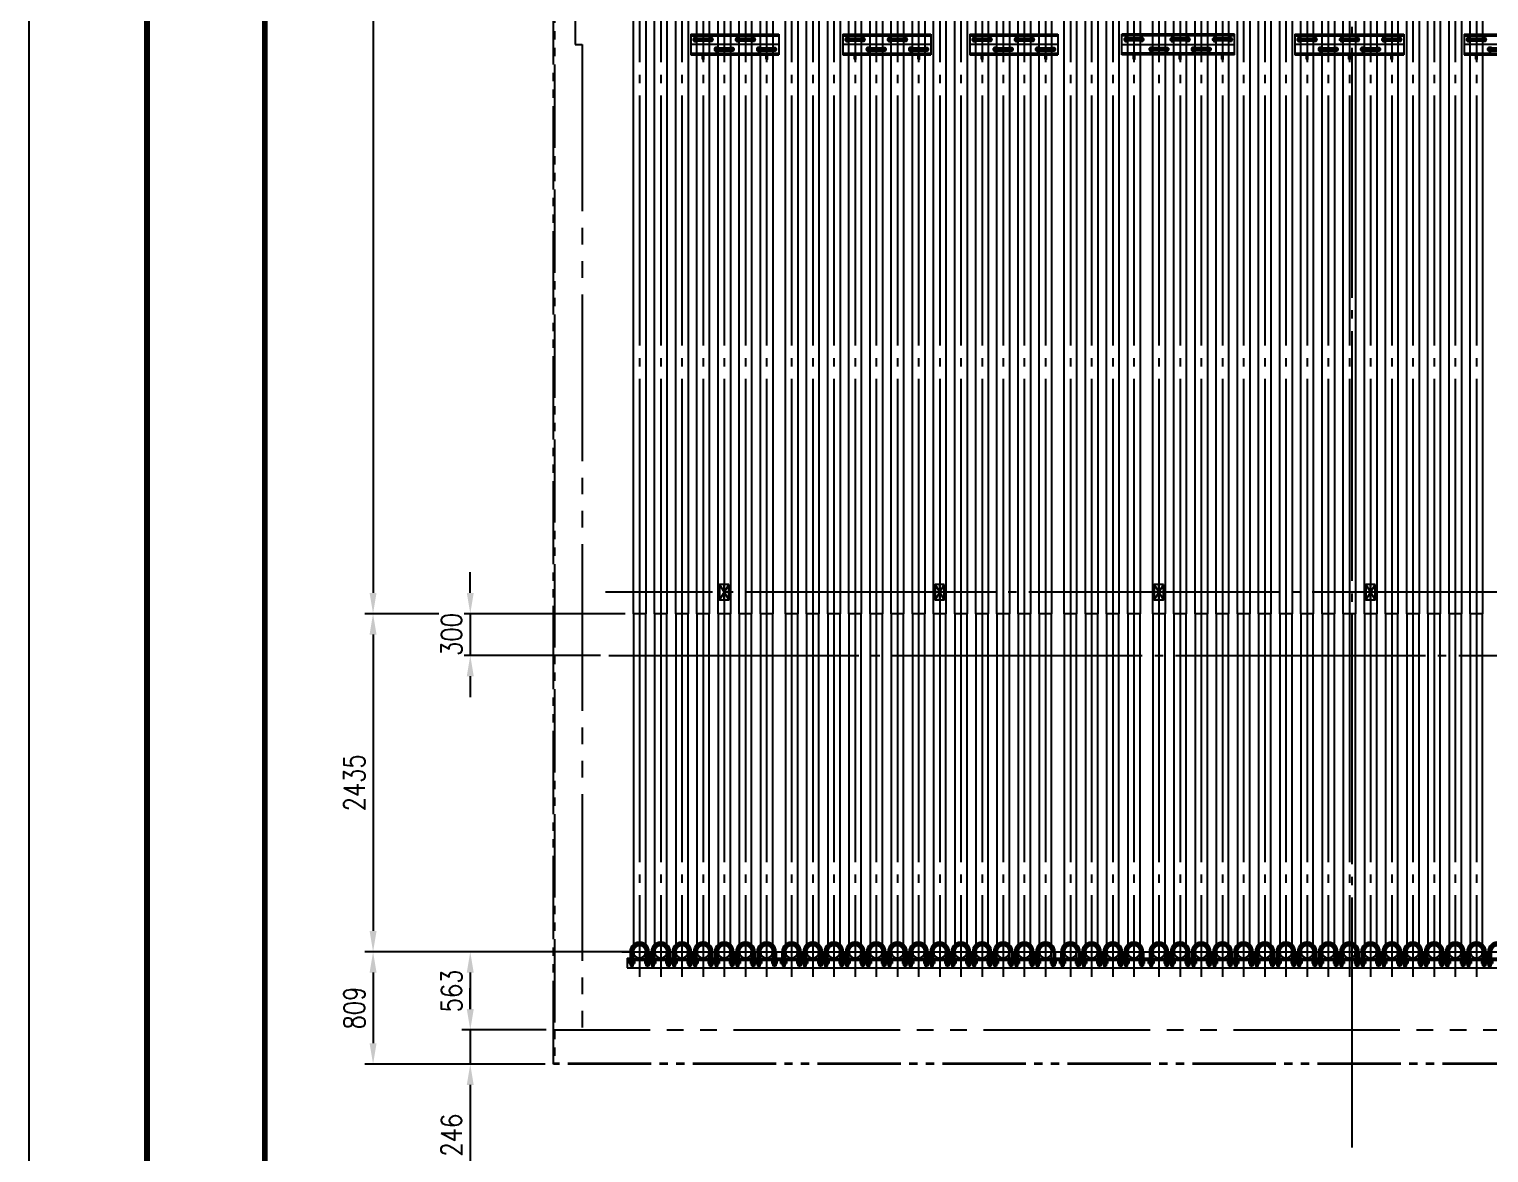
# Model space of a CAD drawing. Header units: millimetres. Extents: x 0 to 91981, y -132907 to 77676.
# Drawn here: x 1591 to 12104, y 45384 to 53477 of the extents above; entities that cross this region are included whole.
import ezdxf

# ---------------------------------------------------------------- set-up
doc = ezdxf.new("R2010")
doc.units = ezdxf.units.MM
doc.header["$LTSCALE"] = 60
for name, pattern in [('JNK-CENTER', [34, 30, -1.5, 1, -1.5]), ('JNK-HIDDEN', [3, 2, -1]), ('JNK-PHANTOM', [15, 10, -1, 1, -1, 1, -1]), ('PHA', [30, 20, -2, 2, -2, 2, -2])]:
    doc.linetypes.add(name, pattern=pattern)
for name, color, linetype in [('CEN-R', 1, 'JNK-CENTER'), ('CON-G', 3, 'Continuous'), ('CON-W', 7, 'Continuous'), ('Dim-W', 7, 'Continuous'), ('HID-Y', 2, 'JNK-HIDDEN'), ('PAN-W', 6, 'PHA'), ('PHA-M', 6, 'JNK-PHANTOM')]:
    doc.layers.add(name, color=color, linetype=linetype)
doc.layers.add('CONT-G', color=3, linetype='Continuous', lineweight=25)
doc.styles.add('SIMPLEX', font='simplex.shx', dxfattribs={"width": 0.8})
doc.dimstyles.new('DIM60', dxfattribs={"dimscale": 60, "dimtxt": 2.5, "dimasz": 2.5, "dimexe": 1, "dimexo": 1, "dimgap": 1, "dimtad": 1, "dimdsep": 46, "dimtxsty": 'SIMPLEX', "dimcen": 0, "dimclrd": 256, "dimclre": 256, "dimclrt": 2, "dimadec": 1, "dimazin": 2, "dimtfac": 1, "dimtix": 1, "dimtmove": 2, "dimatfit": 2, "dimfxl": 1, "dimarcsym": 1})

# ---------------------------------------------------------------- blocks, each defined once
blk = doc.blocks.new('*D1001')
at = {"layer": 'DEFPOINTS', "color": 0, "transparency": 16777216}
for p in [(5988, 46832), (4068, 46023), (5368, 46023)]:
    blk.add_point(p, dxfattribs=at)
at = {"layer": 'Dim-W', "linetype": 'ByBlock', "lineweight": -2, "transparency": 16777216}
for p, q in [((5928, 46832), (4008, 46832)), ((4068, 46682), (4068, 46173)), ((5308, 46023), (4008, 46023))]:
    blk.add_line(p, q, dxfattribs=at)
at = {"layer": 'Dim-W', "transparency": 16777216}
for points in [[(4043, 46682), (4093, 46682), (4068, 46832)], [(4043, 46173), (4093, 46173), (4068, 46023)]]:
    blk.add_solid(points, dxfattribs=at)
at = {"layer": 'Dim-W', "color": 2, "transparency": 16777216, "insert": (3933, 46427), "char_height": 150, "attachment_point": 5, "rotation": 90, "style": 'SIMPLEX'}
blk.add_mtext('809', dxfattribs=at)
blk = doc.blocks.new('*D1015')
at = {"layer": 'DEFPOINTS', "color": 0, "transparency": 16777216}
for p in [(5943, 59118), (4068, 49267), (5943, 49267)]:
    blk.add_point(p, dxfattribs=at)
at = {"layer": 'Dim-W', "linetype": 'ByBlock', "lineweight": -2, "transparency": 16777216}
for p, q in [((5883, 59118), (4008, 59118)), ((4068, 58968), (4068, 49417)), ((5883, 49267), (4008, 49267))]:
    blk.add_line(p, q, dxfattribs=at)
at = {"layer": 'Dim-W', "transparency": 16777216}
for points in [[(4043, 58968), (4093, 58968), (4068, 59118)], [(4043, 49417), (4093, 49417), (4068, 49267)]]:
    blk.add_solid(points, dxfattribs=at)
at = {"layer": 'Dim-W', "color": 2, "transparency": 16777216, "insert": (3933, 54192), "char_height": 150, "attachment_point": 5, "rotation": 90, "style": 'SIMPLEX'}
blk.add_mtext('9851.3', dxfattribs=at)
blk = doc.blocks.new('*D1016')
at = {"layer": 'DEFPOINTS', "color": 0, "transparency": 16777216}
for p in [(5943, 49267), (4068, 46832), (5988, 46832)]:
    blk.add_point(p, dxfattribs=at)
at = {"layer": 'Dim-W', "linetype": 'ByBlock', "lineweight": -2, "transparency": 16777216}
for p, q in [((5883, 49267), (4008, 49267)), ((4068, 49117), (4068, 46982)), ((5928, 46832), (4008, 46832))]:
    blk.add_line(p, q, dxfattribs=at)
at = {"layer": 'Dim-W', "transparency": 16777216}
for points in [[(4043, 49117), (4093, 49117), (4068, 49267)], [(4043, 46982), (4093, 46982), (4068, 46832)]]:
    blk.add_solid(points, dxfattribs=at)
at = {"layer": 'Dim-W', "color": 2, "transparency": 16777216, "insert": (3933, 48049), "char_height": 150, "attachment_point": 5, "rotation": 90, "style": 'SIMPLEX'}
blk.add_mtext('2435', dxfattribs=at)
blk = doc.blocks.new('*D1017')
at = {"layer": 'DEFPOINTS', "color": 0, "transparency": 16777216}
for p in [(5988, 46832), (4768, 46269), (5374, 46269)]:
    blk.add_point(p, dxfattribs=at)
at = {"layer": 'Dim-W', "linetype": 'ByBlock', "lineweight": -2, "transparency": 16777216}
for p, q in [((5928, 46832), (4708, 46832)), ((4768, 46682), (4768, 46419)), ((5314, 46269), (4708, 46269))]:
    blk.add_line(p, q, dxfattribs=at)
at = {"layer": 'Dim-W', "transparency": 16777216}
for points in [[(4743, 46682), (4793, 46682), (4768, 46832)], [(4743, 46419), (4793, 46419), (4768, 46269)]]:
    blk.add_solid(points, dxfattribs=at)
at = {"layer": 'Dim-W', "color": 2, "transparency": 16777216, "insert": (4633, 46550), "char_height": 150, "attachment_point": 5, "rotation": 90, "style": 'SIMPLEX'}
blk.add_mtext('563', dxfattribs=at)
blk = doc.blocks.new('D1')
at = {"layer": 'CEN-R'}
for p, q in [((76293.9, 2179.2), (76505.3, 2179.2)), ((76353.1, 2179.2), (76353.1, 2087.1)), ((76446.1, 2179.2), (76446.1, 2087.1))]:
    blk.add_line(p, q, dxfattribs=at)
blk.add_arc((76399.6, 2179.2), 46.5, 0, 180, dxfattribs=at)
at = {"layer": 'CON-G'}
for p, q in [((76343.1, 2179.2), (76343.1, 2142.7)), ((76363.1, 2142.7), (76363.1, 2179.2)), ((76436.1, 2142.7), (76436.1, 2179.2)), ((76456.1, 2179.2), (76456.1, 2142.7))]:
    blk.add_line(p, q, dxfattribs=at)
for start, end in [(130.24202, 180), (0, 49.75798)]:
    blk.add_arc((76399.6, 2179.2), 56.5, start, end, dxfattribs=at)
at = {"layer": 'HID-Y'}
for p, q in [((76341.2, 2125.7), (76365, 2125.7)), ((76341.2, 2109.7), (76365, 2109.7)), ((76345.1, 2111.1), (76345.1, 2124.2)), ((76361.1, 2096.9), (76345.1, 2096.9)), ((76361.1, 2111.1), (76361.1, 2124.2)), ((76458, 2125.7), (76434.2, 2125.7)), ((76458, 2109.7), (76434.2, 2109.7)), ((76438.1, 2111.1), (76438.1, 2124.2)), ((76454.1, 2111.1), (76454.1, 2124.2))]:
    blk.add_line(p, q, dxfattribs=at)
at = {"layer": 'HID-Y', "color": 7}
for p, q in [((76346.7, 2109.7), (76346.7, 2095.3)), ((76359.5, 2109.7), (76359.5, 2095.3)), ((76439.7, 2109.7), (76439.7, 2095.3)), ((76452.5, 2109.7), (76452.5, 2095.3))]:
    blk.add_line(p, q, dxfattribs=at)
at = {"layer": 'HID-Y'}
for points in [[(76370.1, 2125.7), (76370.1, 2130.7), (76336.1, 2130.7), (76336.1, 2125.7)], [(76429.1, 2125.7), (76429.1, 2130.7), (76463.1, 2130.7), (76463.1, 2125.7)]]:
    blk.add_lwpolyline(points, close=True, dxfattribs=at)
for points in [[(76369.1, 2111.1, -0.372659), (76361.1, 2111.1, -0.186242), (76345.1, 2111.1, -0.372659), (76337.1, 2111.1), (76337.1, 2124.2, -0.372659), (76345.1, 2124.2, -0.186242), (76361.1, 2124.2, -0.372659), (76369.1, 2124.2)], [(76430.1, 2111.1, 0.372659), (76438.1, 2111.1, 0.186242), (76454.1, 2111.1, 0.372659), (76462.1, 2111.1), (76462.1, 2124.2, 0.372659), (76454.1, 2124.2, 0.186242), (76438.1, 2124.2, 0.372659), (76430.1, 2124.2)]]:
    blk.add_lwpolyline(points, format="xyb", close=True, dxfattribs=at)
for points in [[(76345.1, 2109.7), (76345.1, 2096.9), (76346.7, 2095.3), (76359.5, 2095.3), (76361.1, 2096.9), (76361.1, 2109.7)], [(76454.1, 2109.7), (76454.1, 2096.9), (76452.5, 2095.3), (76439.7, 2095.3), (76438.1, 2096.9), (76438.1, 2109.7)]]:
    blk.add_lwpolyline(points, dxfattribs=at)
for radius, start, end in [(56.5, 49.75798, 130.24202), (36.5, 0, 180)]:
    blk.add_arc((76399.6, 2179.2), radius, start, end, dxfattribs=at)
blk = doc.blocks.new('*D1032')
at = {"layer": 'DEFPOINTS', "color": 0, "transparency": 16777216}
for p in [(5374, 46269), (4768, 46023), (5368, 46023)]:
    blk.add_point(p, dxfattribs=at)
at = {"layer": 'Dim-W', "linetype": 'ByBlock', "lineweight": -2, "transparency": 16777216}
for p, q in [((4768, 46419), (4768, 46569)), ((5314, 46269), (4708, 46269)), ((4768, 46269), (4768, 46023)), ((5308, 46023), (4708, 46023)), ((4768, 45873), (4768, 45300))]:
    blk.add_line(p, q, dxfattribs=at)
at = {"layer": 'Dim-W', "transparency": 16777216}
for points in [[(4743, 46419), (4793, 46419), (4768, 46269)], [(4743, 45873), (4793, 45873), (4768, 46023)]]:
    blk.add_solid(points, dxfattribs=at)
at = {"layer": 'Dim-W', "color": 2, "transparency": 16777216, "insert": (4633, 45511), "char_height": 150, "attachment_point": 5, "rotation": 90, "style": 'SIMPLEX', "bg_fill": 3, "box_fill_scale": 1.1, "bg_fill_color": 256, "bg_fill_true_color": 13158600, "bg_fill_transparency": 0}
blk.add_mtext('246', dxfattribs=at)
blk = doc.blocks.new('RTS6001-2')
at = {"layer": 'CEN-R'}
for p, q in [((-88, 0), (725, 0)), ((76, 35), (-76, 35)), ((-54, 54), (-54, 16)), ((54, 54), (54, 16)), ((408, 35), (256, 35)), ((278, 54), (278, 16)), ((387, 54), (387, 16)), ((713, 35), (561, 35)), ((583, 54), (583, 16)), ((692, 54), (692, 16)), ((256, -35), (104, -35)), ((126, -16), (126, -54)), ((234, -16), (234, -54)), ((561, -35), (409, -35)), ((430, -16), (430, -54)), ((539, -16), (539, -54))]:
    blk.add_line(p, q, dxfattribs=at)
at = {"layer": 'CON-G'}
for points in [[(-38, 35), (-46, 49), (-62, 49), (-70, 35), (-62, 21), (-46, 21)], [(38, 35), (46, 49), (62, 49), (70, 35), (62, 21), (46, 21)], [(294, 35), (286, 49), (270, 49), (262, 35), (270, 21), (286, 21)], [(371, 35), (379, 49), (395, 49), (403, 35), (395, 21), (379, 21)], [(599, 35), (591, 49), (575, 49), (567, 35), (575, 21), (591, 21)], [(676, 35), (684, 49), (700, 49), (708, 35), (700, 21), (684, 21)], [(142, -35), (134, -21), (118, -21), (110, -35), (118, -49), (134, -49)], [(218, -35), (226, -21), (242, -21), (250, -35), (242, -49), (226, -49)], [(446, -35), (438, -21), (422, -21), (414, -35), (422, -49), (438, -49)], [(523, -35), (531, -21), (547, -21), (555, -35), (547, -49), (531, -49)]]:
    blk.add_lwpolyline(points, close=True, dxfattribs=at)
for centre, radius in [((-54, 35), 13.9), ((-54, 35), 6.4), ((54, 35), 13.9), ((54, 35), 6.4), ((278, 35), 13.9), ((278, 35), 6.4), ((387, 35), 13.9), ((387, 35), 6.4), ((583, 35), 13.9), ((583, 35), 6.4), ((692, 35), 13.9), ((692, 35), 6.4), ((126, -35), 13.9), ((126, -35), 6.4), ((234, -35), 13.9), ((234, -35), 6.4), ((430, -35), 13.9), ((430, -35), 6.4), ((539, -35), 13.9), ((539, -35), 6.4)]:
    blk.add_circle(centre, radius, dxfattribs=at)
for centre, start, end in [((-54, 35), 105.7728, 161.3293), ((-54, 35), 194.1651, 253.0545), ((-54, 35), 15.659, 76.4376), ((-54, 35), 291.4703, 347.0398), ((54, 35), 103.5624, 164.341), ((54, 35), 192.9602, 248.5297), ((54, 35), 18.6707, 74.2272), ((54, 35), 286.9455, 345.8349), ((278, 35), 105.7728, 161.3293), ((278, 35), 194.1651, 253.0545), ((278, 35), 15.659, 76.4376), ((278, 35), 291.4703, 347.0398), ((387, 35), 103.5624, 164.341), ((387, 35), 192.9602, 248.5297), ((387, 35), 18.6707, 74.2272), ((387, 35), 286.9455, 345.8349), ((583, 35), 105.7728, 161.3293), ((583, 35), 194.1651, 253.0545), ((583, 35), 15.659, 76.4376), ((583, 35), 291.4703, 347.0398), ((692, 35), 103.5624, 164.341), ((692, 35), 192.9602, 248.5297), ((692, 35), 18.6707, 74.2272), ((692, 35), 286.9455, 345.8349), ((126, -35), 105.7728, 161.3293), ((126, -35), 194.1651, 253.0545), ((126, -35), 15.659, 76.4376), ((126, -35), 291.4703, 347.0398), ((234, -35), 103.5624, 164.341), ((234, -35), 192.9602, 248.5297), ((234, -35), 18.6707, 74.2272), ((234, -35), 286.9455, 345.8349), ((430, -35), 105.7728, 161.3293), ((430, -35), 194.1651, 253.0545), ((430, -35), 15.659, 76.4376), ((430, -35), 291.4703, 347.0398), ((539, -35), 192.9602, 248.5297), ((539, -35), 103.5624, 164.341), ((539, -35), 18.6707, 74.2272), ((539, -35), 286.9455, 345.8349)]:
    blk.add_arc(centre, 8, start, end, dxfattribs=at)
at = {"layer": 'CON-W'}
for p, q in [((-88, -75), (-88, 75)), ((725, 75), (-88, 75)), ((725, 63), (-88, 63)), ((725, -75), (725, 75)), ((725, -63), (-88, -63)), ((725, -75), (-88, -75))]:
    blk.add_line(p, q, dxfattribs=at)
at = {"layer": 'CONT-G'}
for points in [[(-6, -105), (6, -105), (6, -75), (-6, -75)], [(326, -105), (338, -105), (338, -75), (326, -75)], [(631, -105), (643, -105), (643, -75), (631, -75)]]:
    blk.add_lwpolyline(points, close=True, dxfattribs=at)
at = {"layer": 'HID-Y'}
for p, q in [((54, 45), (-54, 45)), ((54, 25), (-54, 25)), ((387, 45), (278, 45)), ((387, 25), (278, 25)), ((692, 45), (583, 45)), ((692, 25), (583, 25)), ((234, -25), (126, -25)), ((234, -45), (126, -45)), ((539, -25), (430, -25)), ((539, -45), (430, -45))]:
    blk.add_line(p, q, dxfattribs=at)
for centre in [(-54, 35), (54, 35), (278, 35), (387, 35), (583, 35), (692, 35), (126, -35), (234, -35), (430, -35), (539, -35)]:
    blk.add_circle(centre, 10, dxfattribs=at)
blk = doc.blocks.new('RTS6002-2')
at = {"layer": 'CEN-R'}
for p, q in [((317, 0), (-317, 0)), ((-305, 35), (-153, 35)), ((-283, 54), (-283, 16)), ((-174, 54), (-174, 16)), ((0, 35), (152, 35)), ((22, 54), (22, 16)), ((131, 54), (131, 16)), ((-152, -35), (0, -35)), ((-131, -16), (-131, -54)), ((-22, -16), (-22, -54)), ((153, -35), (305, -35)), ((174, -16), (174, -54)), ((283, -16), (283, -54))]:
    blk.add_line(p, q, dxfattribs=at)
at = {"layer": 'CON-G'}
for points in [[(-267, 35), (-275, 49), (-291, 49), (-299, 35), (-291, 21), (-275, 21)], [(-190, 35), (-182, 49), (-166, 49), (-158, 35), (-166, 21), (-182, 21)], [(38, 35), (30, 49), (14, 49), (6, 35), (14, 21), (30, 21)], [(115, 35), (123, 49), (139, 49), (147, 35), (139, 21), (123, 21)], [(-235, -105), (-223, -105), (-223, -75), (-235, -75)], [(-115, -35), (-123, -21), (-139, -21), (-147, -35), (-139, -49), (-123, -49)], [(-38, -35), (-30, -21), (-14, -21), (-6, -35), (-14, -49), (-30, -49)], [(190, -35), (182, -21), (166, -21), (158, -35), (166, -49), (182, -49)], [(223, -105), (235, -105), (235, -75), (223, -75)], [(267, -35), (275, -21), (291, -21), (299, -35), (291, -49), (275, -49)]]:
    blk.add_lwpolyline(points, close=True, dxfattribs=at)
for centre, radius in [((-283, 35), 13.9), ((-283, 35), 6.4), ((-174, 35), 13.9), ((-174, 35), 6.4), ((22, 35), 13.9), ((22, 35), 6.4), ((131, 35), 13.9), ((131, 35), 6.4), ((-131, -35), 13.9), ((-131, -35), 6.4), ((-22, -35), 13.9), ((-22, -35), 6.4), ((174, -35), 13.9), ((174, -35), 6.4), ((283, -35), 13.9), ((283, -35), 6.4)]:
    blk.add_circle(centre, radius, dxfattribs=at)
for centre, start, end in [((-283, 35), 105.7728, 161.3293), ((-283, 35), 194.1651, 253.0545), ((-283, 35), 15.659, 76.4376), ((-283, 35), 291.4703, 347.0398), ((-174, 35), 103.5624, 164.341), ((-174, 35), 192.9602, 248.5297), ((-174, 35), 18.6707, 74.2272), ((-174, 35), 286.9455, 345.8349), ((22, 35), 105.7728, 161.3293), ((22, 35), 194.1651, 253.0545), ((22, 35), 15.659, 76.4376), ((22, 35), 291.4703, 347.0398), ((131, 35), 103.5624, 164.341), ((131, 35), 192.9602, 248.5297), ((131, 35), 18.6707, 74.2272), ((131, 35), 286.9455, 345.8349), ((-131, -35), 105.7728, 161.3293), ((-131, -35), 194.1651, 253.0545), ((-131, -35), 15.659, 76.4376), ((-131, -35), 291.4703, 347.0398), ((-22, -35), 192.9602, 248.5297), ((-22, -35), 103.5624, 164.341), ((-22, -35), 18.6707, 74.2272), ((-22, -35), 286.9455, 345.8349), ((174, -35), 194.1651, 253.0545), ((174, -35), 105.7728, 161.3293), ((174, -35), 15.659, 76.4376), ((174, -35), 291.4703, 347.0398), ((283, -35), 103.5624, 164.341), ((283, -35), 192.9602, 248.5297), ((283, -35), 18.6707, 74.2272), ((283, -35), 286.9455, 345.8349)]:
    blk.add_arc(centre, 8, start, end, dxfattribs=at)
at = {"layer": 'CON-W'}
for p, q in [((-317, 75), (-317, -75)), ((-317, 75), (317, 75)), ((-317, 63), (317, 63)), ((317, 75), (317, -75)), ((-317, -63), (317, -63)), ((-317, -75), (317, -75))]:
    blk.add_line(p, q, dxfattribs=at)
at = {"layer": 'HID-Y'}
for p, q in [((-283, 45), (-174, 45)), ((-283, 25), (-174, 25)), ((22, 45), (131, 45)), ((22, 25), (131, 25)), ((-131, -25), (-22, -25)), ((-131, -45), (-22, -45)), ((174, -25), (283, -25)), ((174, -45), (283, -45))]:
    blk.add_line(p, q, dxfattribs=at)
for centre in [(-283, 35), (-174, 35), (22, 35), (131, 35), (-131, -35), (-22, -35), (174, -35), (283, -35)]:
    blk.add_circle(centre, 10, dxfattribs=at)
blk = doc.blocks.new('RTS6002-3')
at = {"layer": 'CEN-R'}
for p, q in [((393, 0), (-393, 0)), ((-381, 35), (-229, 35)), ((-359, 54), (-359, 16)), ((-250, 54), (-250, 16)), ((-76, 35), (76, 35)), ((-54, 54), (-54, 16)), ((54, 54), (54, 16)), ((229, 35), (381, 35)), ((250, 54), (250, 16)), ((359, 54), (359, 16)), ((-228, -35), (-76, -35)), ((-207, -16), (-207, -54)), ((-98, -16), (-98, -54)), ((76, -35), (228, -35)), ((98, -16), (98, -54)), ((207, -16), (207, -54))]:
    blk.add_line(p, q, dxfattribs=at)
at = {"layer": 'CON-G'}
for points in [[(-343, 35), (-351, 49), (-367, 49), (-375, 35), (-367, 21), (-351, 21)], [(-266, 35), (-258, 49), (-242, 49), (-234, 35), (-242, 21), (-258, 21)], [(-38, 35), (-46, 49), (-62, 49), (-70, 35), (-62, 21), (-46, 21)], [(38, 35), (46, 49), (62, 49), (70, 35), (62, 21), (46, 21)], [(266, 35), (258, 49), (242, 49), (234, 35), (242, 21), (258, 21)], [(343, 35), (351, 49), (367, 49), (375, 35), (367, 21), (351, 21)], [(-191, -35), (-199, -21), (-215, -21), (-223, -35), (-215, -49), (-199, -49)], [(-114, -35), (-106, -21), (-90, -21), (-82, -35), (-90, -49), (-106, -49)], [(114, -35), (106, -21), (90, -21), (82, -35), (90, -49), (106, -49)], [(191, -35), (199, -21), (215, -21), (223, -35), (215, -49), (199, -49)]]:
    blk.add_lwpolyline(points, close=True, dxfattribs=at)
for centre, radius in [((-359, 35), 13.9), ((-359, 35), 6.4), ((-250, 35), 13.9), ((-250, 35), 6.4), ((-54, 35), 13.9), ((-54, 35), 6.4), ((54, 35), 13.9), ((54, 35), 6.4), ((250, 35), 13.9), ((250, 35), 6.4), ((359, 35), 13.9), ((359, 35), 6.4), ((-207, -35), 13.9), ((-207, -35), 6.4), ((-98, -35), 13.9), ((-98, -35), 6.4), ((98, -35), 13.9), ((98, -35), 6.4), ((207, -35), 13.9), ((207, -35), 6.4)]:
    blk.add_circle(centre, radius, dxfattribs=at)
for centre, start, end in [((-359, 35), 105.7728, 161.3293), ((-359, 35), 194.1651, 253.0545), ((-359, 35), 15.659, 76.4376), ((-359, 35), 291.4703, 347.0398), ((-250, 35), 103.5624, 164.341), ((-250, 35), 192.9602, 248.5297), ((-250, 35), 18.6707, 74.2272), ((-250, 35), 286.9455, 345.8349), ((-54, 35), 105.7728, 161.3293), ((-54, 35), 194.1651, 253.0545), ((-54, 35), 15.659, 76.4376), ((-54, 35), 291.4703, 347.0398), ((54, 35), 103.5624, 164.341), ((54, 35), 192.9602, 248.5297), ((54, 35), 18.6707, 74.2272), ((54, 35), 286.9455, 345.8349), ((250, 35), 105.7728, 161.3293), ((250, 35), 194.1651, 253.0545), ((250, 35), 15.659, 76.4376), ((250, 35), 291.4703, 347.0398), ((359, 35), 192.9602, 248.5297), ((359, 35), 103.5624, 164.341), ((359, 35), 18.6707, 74.2272), ((359, 35), 286.9455, 345.8349), ((-207, -35), 194.1651, 253.0545), ((-207, -35), 105.7728, 161.3293), ((-207, -35), 15.659, 76.4376), ((-207, -35), 291.4703, 347.0398), ((-98, -35), 103.5624, 164.341), ((-98, -35), 192.9602, 248.5297), ((-98, -35), 18.6707, 74.2272), ((-98, -35), 286.9455, 345.8349), ((98, -35), 105.7728, 161.3293), ((98, -35), 194.1651, 253.0545), ((98, -35), 15.659, 76.4376), ((98, -35), 291.4703, 347.0398), ((207, -35), 103.5624, 164.341), ((207, -35), 192.9602, 248.5297), ((207, -35), 18.6707, 74.2272), ((207, -35), 286.9455, 345.8349)]:
    blk.add_arc(centre, 8, start, end, dxfattribs=at)
at = {"layer": 'CON-W'}
for p, q in [((-393, 75), (-393, -75)), ((-393, 75), (393, 75)), ((-393, 63), (393, 63)), ((393, 75), (393, -75)), ((-393, -63), (393, -63)), ((-393, -75), (393, -75))]:
    blk.add_line(p, q, dxfattribs=at)
at = {"layer": 'CONT-G'}
for points in [[(-311, -105), (-299, -105), (-299, -75), (-311, -75)], [(-6, -105), (6, -105), (6, -75), (-6, -75)], [(299, -105), (311, -105), (311, -75), (299, -75)]]:
    blk.add_lwpolyline(points, close=True, dxfattribs=at)
at = {"layer": 'HID-Y'}
for p, q in [((-359, 45), (-250, 45)), ((-359, 25), (-250, 25)), ((-54, 45), (54, 45)), ((-54, 25), (54, 25)), ((250, 45), (359, 45)), ((250, 25), (359, 25)), ((-207, -25), (-98, -25)), ((-207, -45), (-98, -45)), ((98, -25), (207, -25)), ((98, -45), (207, -45))]:
    blk.add_line(p, q, dxfattribs=at)
for centre in [(-359, 35), (-250, 35), (-54, 35), (54, 35), (250, 35), (359, 35), (-207, -35), (-98, -35), (98, -35), (207, -35)]:
    blk.add_circle(centre, 10, dxfattribs=at)
blk = doc.blocks.new('*D974')
at = {"layer": 'DEFPOINTS', "color": 0, "transparency": 16777216}
for p in [(5943, 49267), (5767, 48967)]:
    blk.add_point(p, dxfattribs=at)
at = {"layer": 'Dim-W', "linetype": 'ByBlock', "lineweight": -2, "transparency": 16777216}
for p, q in [((4768, 49417), (4768, 49567)), ((5883, 49267), (4708, 49267)), ((4768, 49267), (4768, 48967)), ((5707, 48967), (4708, 48967)), ((4768, 48817), (4768, 48667))]:
    blk.add_line(p, q, dxfattribs=at)
at = {"layer": 'Dim-W', "transparency": 16777216}
for points in [[(4743, 49417), (4793, 49417), (4768, 49267)], [(4743, 48817), (4793, 48817), (4768, 48967)]]:
    blk.add_solid(points, dxfattribs=at)
at = {"layer": 'Dim-W', "color": 2, "transparency": 16777216, "insert": (4633, 49117), "char_height": 150, "attachment_point": 5, "rotation": 90, "style": 'SIMPLEX', "bg_fill": 3, "box_fill_scale": 1.1, "bg_fill_color": 256, "bg_fill_true_color": 13158600, "bg_fill_transparency": 0}
blk.add_mtext('300', dxfattribs=at)
at = {"layer": 'DEFPOINTS', "color": 0, "transparency": 16777216}
blk.add_point((4768, 48967), dxfattribs=at)
blk = doc.blocks.new('TITLE')
at = {"color": 7}
blk.add_line((0, 0), (0, 594.85), dxfattribs=at)
at = {"color": 7, "const_width": 0.707}
for points in [[(14.15, 577.17), (14.15, 17.68)], [(28.29, 17.68), (28.29, 577.52)]]:
    blk.add_lwpolyline(points, dxfattribs=at)

msp = doc.modelspace()

# ---------------------------------------------------------------- linework, layer by layer
at = {"layer": 'CEN-R'}
for p, q in [((11118.94309, 45422.65157), (11118.94309, 60960.39315)), ((5987.54309, 59118.00157), (5987.54309, 49266.65157)), ((6139.94309, 59118.00157), (6139.94309, 49266.65157)), ((6292.34309, 59118.00157), (6292.34309, 49266.65157)), ((6444.74309, 59118.00157), (6444.74309, 49266.65157)), ((6597.14309, 59118.00157), (6597.14309, 49266.65157)), ((6749.54309, 59118.00157), (6749.54309, 49266.65157)), ((6901.94309, 59118.00157), (6901.94309, 49266.65157)), ((7081.94309, 59118.00157), (7081.94309, 49266.65157)), ((7234.34309, 59118.00157), (7234.34309, 49266.65157)), ((7386.74309, 59118.00157), (7386.74309, 49266.65157)), ((7539.14309, 59118.00157), (7539.14309, 49266.65157)), ((7691.54309, 59118.00157), (7691.54309, 49266.65157)), ((7843.94309, 59118.00157), (7843.94309, 49266.65157)), ((7996.34309, 59118.00157), (7996.34309, 49266.65157)), ((8148.74309, 59118.00157), (8148.74309, 49266.65157)), ((8301.14309, 59118.00157), (8301.14309, 49266.65157)), ((8453.54309, 59118.00157), (8453.54309, 49266.65157)), ((8605.94309, 59118.00157), (8605.94309, 49266.65157)), ((8758.34309, 59118.00157), (8758.34309, 49266.65157)), ((8910.74309, 59118.00157), (8910.74309, 49266.65157)), ((9090.74309, 59118.00157), (9090.74309, 49266.65157)), ((9243.14309, 59118.00157), (9243.14309, 49266.65157)), ((9395.54309, 59118.00157), (9395.54309, 49266.65157)), ((9547.94309, 59118.00157), (9547.94309, 49266.65157)), ((9727.94309, 59118.00157), (9727.94309, 49266.65157)), ((9880.34309, 59118.00157), (9880.34309, 49266.65157)), ((10032.74309, 59118.00157), (10032.74309, 49266.65157)), ((10185.14309, 59118.00157), (10185.14309, 49266.65157)), ((10337.54309, 59118.00157), (10337.54309, 49266.65157)), ((10489.94309, 59118.00157), (10489.94309, 49266.65157)), ((10642.34309, 59118.00157), (10642.34309, 49266.65157)), ((10794.74309, 59118.00157), (10794.74309, 49266.65157)), ((10947.14309, 59118.00157), (10947.14309, 49266.65157)), ((11099.54309, 59118.00157), (11099.54309, 49266.65157)), ((11251.94309, 59118.00157), (11251.94309, 49266.65157)), ((11404.34309, 59118.00157), (11404.34309, 49266.65157)), ((11556.74309, 59118.00157), (11556.74309, 49266.65157)), ((11709.14309, 59118.00157), (11709.14309, 49266.65157)), ((11861.54309, 59118.00157), (11861.54309, 49266.65157)), ((12013.94309, 59118.00157), (12013.94309, 49266.65157)), ((16711.96042, 49422.65157), (5743.09309, 49422.65158)), ((6597.14106, 49370.90158), (6597.14106, 49474.40158)), ((8148.74106, 49370.90158), (8148.74106, 49474.40158)), ((9727.94106, 49370.90158), (9727.94106, 49474.40158)), ((11251.94106, 49370.90158), (11251.94106, 49474.40158)), ((5987.54309, 49278.65157), (5987.54309, 46651.43093)), ((6139.94309, 49278.65157), (6139.94309, 46651.43093)), ((6292.34309, 49278.65157), (6292.34309, 46651.43093)), ((6444.74309, 49278.65157), (6444.74309, 46651.43093)), ((6597.14309, 49278.65157), (6597.14309, 46651.43093)), ((6749.54309, 49278.65157), (6749.54309, 46651.43093)), ((6901.94309, 49278.65157), (6901.94309, 46651.43093)), ((7081.94309, 49278.65157), (7081.94309, 46651.43093)), ((7234.34309, 49278.65157), (7234.34309, 46651.43093)), ((7386.74309, 49278.65157), (7386.74309, 46651.43093)), ((7539.14309, 49278.65157), (7539.14309, 46651.43093)), ((7691.54309, 49278.65157), (7691.54309, 46651.43093)), ((7843.94309, 49278.65157), (7843.94309, 46651.43093)), ((7996.34309, 49278.65157), (7996.34309, 46651.43093)), ((8148.74309, 49278.65157), (8148.74309, 46651.43093)), ((8301.14309, 49278.65157), (8301.14309, 46651.43093)), ((8453.54309, 49278.65157), (8453.54309, 46651.43093)), ((8605.94309, 49278.65157), (8605.94309, 46651.43093)), ((8758.34309, 49278.65157), (8758.34309, 46651.43093)), ((8910.74309, 49278.65157), (8910.74309, 46651.43093)), ((9090.74309, 49278.65157), (9090.74309, 46651.43093)), ((9243.14309, 49278.65157), (9243.14309, 46651.43093)), ((9395.54309, 49278.65157), (9395.54309, 46651.43093)), ((9547.94309, 49278.65157), (9547.94309, 46651.43093)), ((9727.94309, 49278.65157), (9727.94309, 46651.43093)), ((9880.34309, 49278.65157), (9880.34309, 46651.43093)), ((10032.74309, 49278.65157), (10032.74309, 46651.43093)), ((10185.14309, 49278.65157), (10185.14309, 46651.43093)), ((10337.54309, 49278.65157), (10337.54309, 46651.43093)), ((10489.94309, 49278.65157), (10489.94309, 46651.43093)), ((10642.34309, 49278.65157), (10642.34309, 46651.43093)), ((10794.74309, 49278.65157), (10794.74309, 46651.43093)), ((10947.14309, 49278.65157), (10947.14309, 46651.43093)), ((11099.54309, 49278.65157), (11099.54309, 46651.43093)), ((11251.94309, 49278.65157), (11251.94309, 46651.43093)), ((11251.94309, 49278.65157), (11251.94309, 46651.43093)), ((11404.34309, 49278.65157), (11404.34309, 46651.43093)), ((11556.74309, 49278.65157), (11556.74309, 46651.43093)), ((11709.14309, 49278.65157), (11709.14309, 46651.43093)), ((11861.54309, 49278.65157), (11861.54309, 46651.43093)), ((12013.94309, 49278.65157), (12013.94309, 46651.43093)), ((5767.16853, 48966.65157), (16535.0772, 48966.65157))]:
    msp.add_line(p, q, dxfattribs=at)
at = {"layer": 'CON-G'}
for points in [[(6031.99309, 46831.65157), (6031.99309, 49266.65157), (5943.09309, 49266.65157), (5943.09309, 46831.65157, 1)], [(6184.39309, 46831.65157), (6184.39309, 49266.65157), (6095.49309, 49266.65157), (6095.49309, 46831.65157, 1)], [(6336.79309, 46831.65157), (6336.79309, 49266.65157), (6247.89309, 49266.65157), (6247.89309, 46831.65157, 1)], [(6489.19309, 46831.65157), (6489.19309, 49266.65157), (6400.29309, 49266.65157), (6400.29309, 46831.65157, 1)], [(6641.59309, 46831.65157), (6641.59309, 49266.65157), (6552.69309, 49266.65157), (6552.69309, 46831.65157, 1)], [(6793.99309, 46831.65157), (6793.99309, 49266.65157), (6705.09309, 49266.65157), (6705.09309, 46831.65157, 1)], [(6946.39309, 46831.65157), (6946.39309, 49266.65157), (6857.49309, 49266.65157), (6857.49309, 46831.65157, 1)], [(7126.39309, 46831.65157), (7126.39309, 49266.65157), (7037.49309, 49266.65157), (7037.49309, 46831.65157, 1)], [(7278.79309, 46831.65157), (7278.79309, 49266.65157), (7189.89309, 49266.65157), (7189.89309, 46831.65157, 1)], [(7431.19309, 46831.65157), (7431.19309, 49266.65157), (7342.29309, 49266.65157), (7342.29309, 46831.65157, 1)], [(7583.59309, 46831.65157), (7583.59309, 49266.65157), (7494.69309, 49266.65157), (7494.69309, 46831.65157, 1)], [(7735.99309, 46831.65157), (7735.99309, 49266.65157), (7647.09309, 49266.65157), (7647.09309, 46831.65157, 1)], [(7888.39309, 46831.65157), (7888.39309, 49266.65157), (7799.49309, 49266.65157), (7799.49309, 46831.65157, 1)], [(8040.79309, 46831.65157), (8040.79309, 49266.65157), (7951.89309, 49266.65157), (7951.89309, 46831.65157, 1)], [(8193.19309, 46831.65157), (8193.19309, 49266.65157), (8104.29309, 49266.65157), (8104.29309, 46831.65157, 1)], [(8345.59309, 46831.65157), (8345.59309, 49266.65157), (8256.69309, 49266.65157), (8256.69309, 46831.65157, 1)], [(8497.99309, 46831.65157), (8497.99309, 49266.65157), (8409.09309, 49266.65157), (8409.09309, 46831.65157, 1)], [(8650.39309, 46831.65157), (8650.39309, 49266.65157), (8561.49309, 49266.65157), (8561.49309, 46831.65157, 1)], [(8802.79309, 46831.65157), (8802.79309, 49266.65157), (8713.89309, 49266.65157), (8713.89309, 46831.65157, 1)], [(8955.19309, 46831.65157), (8955.19309, 49266.65157), (8866.29309, 49266.65157), (8866.29309, 46831.65157, 1)], [(9135.19309, 46831.65157), (9135.19309, 49266.65157), (9046.29309, 49266.65157), (9046.29309, 46831.65157, 1)], [(9287.59309, 46831.65157), (9287.59309, 49266.65157), (9198.69309, 49266.65157), (9198.69309, 46831.65157, 1)], [(9439.99309, 46831.65157), (9439.99309, 49266.65157), (9351.09309, 49266.65157), (9351.09309, 46831.65157, 1)], [(9592.39309, 46831.65157), (9592.39309, 49266.65157), (9503.49309, 49266.65157), (9503.49309, 46831.65157, 1)], [(9772.39309, 46831.65157), (9772.39309, 49266.65157), (9683.49309, 49266.65157), (9683.49309, 46831.65157, 1)], [(9924.79309, 46831.65157), (9924.79309, 49266.65157), (9835.89309, 49266.65157), (9835.89309, 46831.65157, 1)], [(10077.19309, 46831.65157), (10077.19309, 49266.65157), (9988.29309, 49266.65157), (9988.29309, 46831.65157, 1)], [(10229.59309, 46831.65157), (10229.59309, 49266.65157), (10140.69309, 49266.65157), (10140.69309, 46831.65157, 1)], [(10381.99309, 46831.65157), (10381.99309, 49266.65157), (10293.09309, 49266.65157), (10293.09309, 46831.65157, 1)], [(10534.39309, 46831.65157), (10534.39309, 49266.65157), (10445.49309, 49266.65157), (10445.49309, 46831.65157, 1)], [(10686.79309, 46831.65157), (10686.79309, 49266.65157), (10597.89309, 49266.65157), (10597.89309, 46831.65157, 1)], [(10839.19309, 46831.65157), (10839.19309, 49266.65157), (10750.29309, 49266.65157), (10750.29309, 46831.65157, 1)], [(10991.59309, 46831.65157), (10991.59309, 49266.65157), (10902.69309, 49266.65157), (10902.69309, 46831.65157, 1)], [(11143.99309, 46831.65157), (11143.99309, 49266.65157), (11055.09309, 49266.65157), (11055.09309, 46831.65157, 1)], [(11296.39309, 46831.65157), (11296.39309, 49266.65157), (11207.49309, 49266.65157), (11207.49309, 46831.65157, 1)], [(11448.79309, 46831.65157), (11448.79309, 49266.65157), (11359.89309, 49266.65157), (11359.89309, 46831.65157, 1)], [(11601.19309, 46831.65157), (11601.19309, 49266.65157), (11512.29309, 49266.65157), (11512.29309, 46831.65157, 1)], [(11753.59309, 46831.65157), (11753.59309, 49266.65157), (11664.69309, 49266.65157), (11664.69309, 46831.65157, 1)], [(11905.99309, 46831.65157), (11905.99309, 49266.65157), (11817.09309, 49266.65157), (11817.09309, 46831.65157, 1)], [(12058.39309, 46831.65157), (12058.39309, 49266.65157), (11969.49309, 49266.65157), (11969.49309, 46831.65157, 1)]]:
    msp.add_lwpolyline(points, format="xyb", close=True, dxfattribs=at)
at = {"layer": 'CON-W'}
for p, q in [((6630.57166, 49478.36586), (6563.71452, 49366.93729)), ((6563.71452, 49478.36586), (6630.57166, 49366.93729)), ((8182.16963, 49478.36586), (8115.31248, 49366.93729)), ((8115.31248, 49478.36586), (8182.16963, 49366.93729)), ((9761.36963, 49478.36586), (9694.51248, 49366.93729)), ((9694.51248, 49478.36586), (9761.36963, 49366.93729)), ((11285.37166, 49478.36586), (11218.51452, 49366.93729)), ((11218.51452, 49478.36586), (11285.37166, 49366.93729)), ((5897.415, 46787.20157), (16455.57117, 46787.20157)), ((5897.415, 46787.20157), (5897.415, 46717.20157)), ((5897.415, 46772.58788), (16455.57117, 46772.58788)), ((5897.415, 46717.20157), (16455.57117, 46717.20157))]:
    msp.add_line(p, q, dxfattribs=at)
for points in [[(6630.57166, 49478.36586), (6563.71452, 49478.36586), (6563.71452, 49366.93729), (6630.57166, 49366.93729)], [(8182.16963, 49478.36586), (8115.31248, 49478.36586), (8115.31248, 49366.93729), (8182.16963, 49366.93729)], [(9761.36963, 49478.36586), (9694.51248, 49478.36586), (9694.51248, 49366.93729), (9761.36963, 49366.93729)], [(11285.37166, 49478.36586), (11218.51452, 49478.36586), (11218.51452, 49366.93729), (11285.37166, 49366.93729)]]:
    msp.add_lwpolyline(points, close=True, dxfattribs=at)
at = {"layer": 'CONT-G'}
for points in [[(6031.99309, 59118.00157), (6031.99309, 49266.65157), (5943.09309, 49266.65157), (5943.09309, 59118.00157)], [(6184.39309, 59118.00157), (6184.39309, 49266.65157), (6095.49309, 49266.65157), (6095.49309, 59118.00157)], [(6336.79309, 59118.00157), (6336.79309, 49266.65157), (6247.89309, 49266.65157), (6247.89309, 59118.00157)], [(6489.19309, 59118.00157), (6489.19309, 49266.65157), (6400.29309, 49266.65157), (6400.29309, 59118.00157)], [(6641.59309, 59118.00157), (6641.59309, 49266.65157), (6552.69309, 49266.65157), (6552.69309, 59118.00157)], [(6793.99309, 59118.00157), (6793.99309, 49266.65157), (6705.09309, 49266.65157), (6705.09309, 59118.00157)], [(6946.39309, 59118.00157), (6946.39309, 49266.65157), (6857.49309, 49266.65157), (6857.49309, 59118.00157)], [(7126.39309, 59118.00157), (7126.39309, 49266.65157), (7037.49309, 49266.65157), (7037.49309, 59118.00157)], [(7278.79309, 59118.00157), (7278.79309, 49266.65157), (7189.89309, 49266.65157), (7189.89309, 59118.00157)], [(7431.19309, 59118.00157), (7431.19309, 49266.65157), (7342.29309, 49266.65157), (7342.29309, 59118.00157)], [(7583.59309, 59118.00157), (7583.59309, 49266.65157), (7494.69309, 49266.65157), (7494.69309, 59118.00157)], [(7735.99309, 59118.00157), (7735.99309, 49266.65157), (7647.09309, 49266.65157), (7647.09309, 59118.00157)], [(7888.39309, 59118.00157), (7888.39309, 49266.65157), (7799.49309, 49266.65157), (7799.49309, 59118.00157)], [(8040.79309, 59118.00157), (8040.79309, 49266.65157), (7951.89309, 49266.65157), (7951.89309, 59118.00157)], [(8193.19309, 59118.00157), (8193.19309, 49266.65157), (8104.29309, 49266.65157), (8104.29309, 59118.00157)], [(8345.59309, 59118.00157), (8345.59309, 49266.65157), (8256.69309, 49266.65157), (8256.69309, 59118.00157)], [(8497.99309, 59118.00157), (8497.99309, 49266.65157), (8409.09309, 49266.65157), (8409.09309, 59118.00157)], [(8650.39309, 59118.00157), (8650.39309, 49266.65157), (8561.49309, 49266.65157), (8561.49309, 59118.00157)], [(8802.79309, 59118.00157), (8802.79309, 49266.65157), (8713.89309, 49266.65157), (8713.89309, 59118.00157)], [(8955.19309, 59118.00157), (8955.19309, 49266.65157), (8866.29309, 49266.65157), (8866.29309, 59118.00157)], [(9135.19309, 59118.00157), (9135.19309, 49266.65157), (9046.29309, 49266.65157), (9046.29309, 59118.00157)], [(9287.59309, 59118.00157), (9287.59309, 49266.65157), (9198.69309, 49266.65157), (9198.69309, 59118.00157)], [(9439.99309, 59118.00157), (9439.99309, 49266.65157), (9351.09309, 49266.65157), (9351.09309, 59118.00157)], [(9592.39309, 59118.00157), (9592.39309, 49266.65157), (9503.49309, 49266.65157), (9503.49309, 59118.00157)], [(9772.39309, 59118.00157), (9772.39309, 49266.65157), (9683.49309, 49266.65157), (9683.49309, 59118.00157)], [(9924.79309, 59118.00157), (9924.79309, 49266.65157), (9835.89309, 49266.65157), (9835.89309, 59118.00157)], [(10077.19309, 59118.00157), (10077.19309, 49266.65157), (9988.29309, 49266.65157), (9988.29309, 59118.00157)], [(10229.59309, 59118.00157), (10229.59309, 49266.65157), (10140.69309, 49266.65157), (10140.69309, 59118.00157)], [(10381.99309, 59118.00157), (10381.99309, 49266.65157), (10293.09309, 49266.65157), (10293.09309, 59118.00157)], [(10534.39309, 59118.00157), (10534.39309, 49266.65157), (10445.49309, 49266.65157), (10445.49309, 59118.00157)], [(10686.79309, 59118.00157), (10686.79309, 49266.65157), (10597.89309, 49266.65157), (10597.89309, 59118.00157)], [(10839.19309, 59118.00157), (10839.19309, 49266.65157), (10750.29309, 49266.65157), (10750.29309, 59118.00157)], [(10991.59309, 59118.00157), (10991.59309, 49266.65157), (10902.69309, 49266.65157), (10902.69309, 59118.00157)], [(11143.99309, 59118.00157), (11143.99309, 49266.65157), (11055.09309, 49266.65157), (11055.09309, 59118.00157)], [(11296.39309, 59118.00157), (11296.39309, 49266.65157), (11207.49309, 49266.65157), (11207.49309, 59118.00157)], [(11448.79309, 59118.00157), (11448.79309, 49266.65157), (11359.89309, 49266.65157), (11359.89309, 59118.00157)], [(11601.19309, 59118.00157), (11601.19309, 49266.65157), (11512.29309, 49266.65157), (11512.29309, 59118.00157)], [(11753.59309, 59118.00157), (11753.59309, 49266.65157), (11664.69309, 49266.65157), (11664.69309, 59118.00157)], [(11905.99309, 59118.00157), (11905.99309, 49266.65157), (11817.09309, 49266.65157), (11817.09309, 59118.00157)], [(12058.39309, 59118.00157), (12058.39309, 49266.65157), (11969.49309, 49266.65157), (11969.49309, 59118.00157)]]:
    msp.add_lwpolyline(points, close=True, dxfattribs=at)
at = {"layer": 'PAN-W'}
for p, q in [((5573.94309, 53366.67803), (5573.94309, 46268.65157)), ((16863.94309, 46268.65157), (5373.94309, 46268.65157))]:
    msp.add_line(p, q, dxfattribs=at)
at = {"layer": 'PHA-M'}
for p, q in [((5367.94309, 46022.65157), (5367.94309, 58622.67803)), ((5373.94309, 58622.67803), (5373.94309, 46022.65157)), ((5523.94309, 58466.67803), (5523.94309, 53366.67803)), ((16869.94309, 46028.65157), (5367.94309, 46028.65157)), ((16869.94309, 46022.65157), (5367.94309, 46022.65157))]:
    msp.add_line(p, q, dxfattribs=at)
at = {"layer": 'PHA-M', "ltscale": 60}
msp.add_line((5523.94309, 53366.67803), (5573.94309, 53366.67803), dxfattribs=at)

# ---------------------------------------------------------------- block references
for name, p in [('RTS6002-2', (6673.33611, 53366.65157)), ('RTS6002-2', (7767.73611, 53366.65157)), ('RTS6002-2', (8682.13611, 53366.65157)), ('RTS6001-2', (9547.94309, 53366.65157)), ('RTS6002-3', (11099.54309, 53366.65157)), ('RTS6002-2', (12242.53611, 53366.65157))]:
    msp.add_blockref(name, p)
at = {"layer": 'CON-W', "xscale": 1.217808219179372, "yscale": 1.217808219179372, "zscale": 1.217808219179372}
for p in [(-87052.52179, 44177.85958), (-86900.12179, 44177.85958), (-86747.72179, 44177.85958), (-86595.32179, 44177.85958), (-86442.92179, 44177.85958), (-86290.52179, 44177.85958), (-86138.12179, 44177.85958), (-85958.12179, 44177.85958), (-85805.72179, 44177.85958), (-85653.32179, 44177.85958), (-85500.92179, 44177.85958), (-85348.52179, 44177.85958), (-85196.12179, 44177.85958), (-85043.72179, 44177.85958), (-84891.32179, 44177.85958), (-84738.92179, 44177.85958), (-84586.52179, 44177.85958), (-84434.12179, 44177.85958), (-84281.72179, 44177.85958), (-84129.32179, 44177.85958), (-83949.32179, 44177.85958), (-83796.92179, 44177.85958), (-83644.52179, 44177.85958), (-83492.12179, 44177.85958), (-83312.12179, 44177.85958), (-83159.72179, 44177.85958), (-83007.32179, 44177.85958), (-82854.92179, 44177.85958), (-82702.52179, 44177.85958), (-82550.12179, 44177.85958), (-82397.72179, 44177.85958), (-82245.32179, 44177.85958), (-82092.92179, 44177.85958), (-81940.52179, 44177.85958), (-81788.12179, 44177.85958), (-81635.72179, 44177.85958), (-81483.32179, 44177.85958), (-81330.92179, 44177.85958), (-81178.52179, 44177.85958), (-81026.12179, 44177.85958), (-80873.72179, 44177.85958)]:
    msp.add_blockref('D1', p, dxfattribs=at)

# ---------------------------------------------------------------- dimensions: what is measured, and where the dimension line sits
at = {"layer": 'Dim-W'}
dim = msp.add_linear_dim(base=(4067.9430868568, 49266.6515748738), p1=(5943.0930868573, 59118.0015748737), p2=(5943.0930868573, 49266.6515748738), angle=90, dimstyle='DIM60', override={"dimdec": 1}, dxfattribs=at)
dim.commit()
dim.dimension.update_dxf_attribs({"geometry": '*D1015', "text_midpoint": (3932.9430868568, 54192.3265748738)})
for base, p1, p2, picture, middle in [((4067.94309, 46831.65157), (5943.09309, 49266.65157), (5987.54309, 46831.65157), '*D1016', (3932.94309, 48049.15157)), ((4067.94309, 46022.65157), (5987.54309, 46831.65157), (5367.94309, 46022.65157), '*D1001', (3932.94309, 46427.15157)), ((4767.94309, 46268.65157), (5987.54309, 46831.65157), (5373.94309, 46268.65157), '*D1017', (4632.94309, 46550.15157))]:
    dim = msp.add_linear_dim(base=base, p1=p1, p2=p2, angle=90, dimstyle='DIM60', dxfattribs=at)
    dim.commit()
    dim.dimension.update_dxf_attribs({"geometry": picture, "text_midpoint": middle})

# ---------------------------------------------------------------- next in the draw order: dimensions: what is measured, and where the dimension line sits
dim = msp.add_linear_dim(base=(4767.94309, 48966.65157), p1=(5943.09309, 49266.65157), p2=(5767.16853, 48966.65157), angle=90, dimstyle='DIM60', override={"dimtfill": 1}, dxfattribs=at)
dim.commit()
dim.dimension.update_dxf_attribs({"geometry": '*D974', "text_midpoint": (4632.94309, 49116.65157)})
dim = msp.add_linear_dim(base=(4767.94309, 46022.65157), p1=(5373.94309, 46268.65157), p2=(5367.94309, 46022.65157), angle=90, dimstyle='DIM60', override={"dimtmove": 0, "dimtfill": 1}, dxfattribs=at)
dim.commit()
dim.dimension.update_dxf_attribs({"geometry": '*D1032', "text_midpoint": (4767.94309, 45511.223), "dimtype": 160})

# ---------------------------------------------------------------- next in the draw order: block references
at = {"linetype": 'ByBlock', "xscale": 59.9999999939999, "yscale": 59.9999999939999, "zscale": 59.9999999939999}
msp.add_blockref('TITLE', (1591.41048, 41984.79921), dxfattribs=at)

doc.saveas('drawing.dxf')
